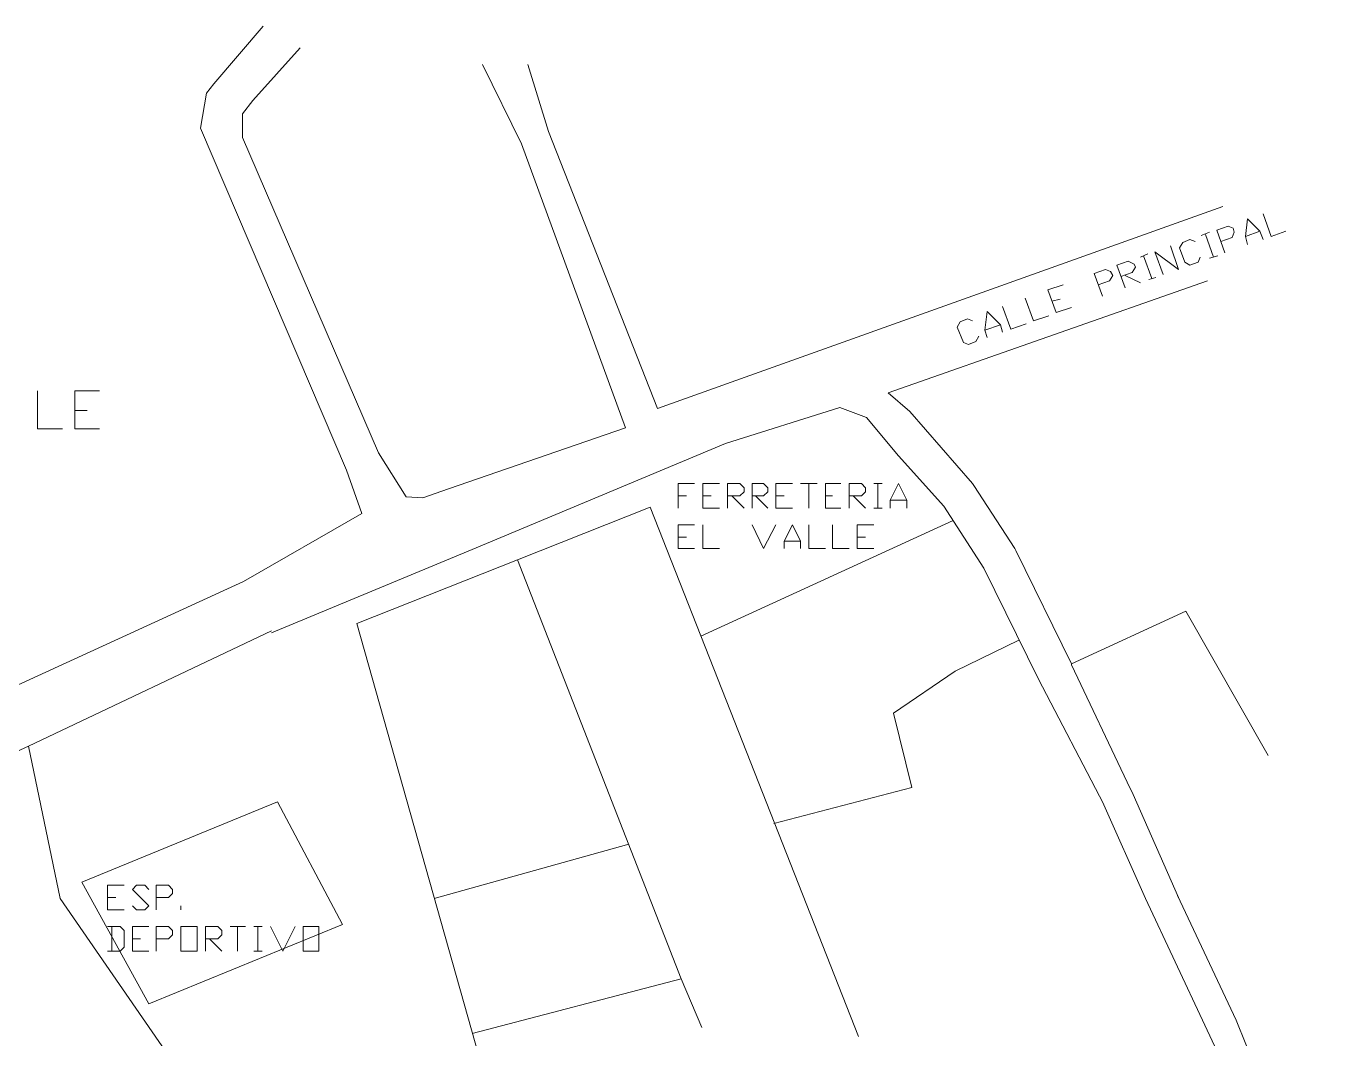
# Model space of a CAD drawing. Header units: millimetres. Extents: x 2364 to 2508, y 1551 to 1771.
# Drawn here: x 2436.08 to 2472.15, y 1635.33 to 1663.09 of the extents above; entities that cross this region are included whole.
import ezdxf

# ---------------------------------------------------------------- set-up
doc = ezdxf.new("R2010")
doc.units = ezdxf.units.MM
for name, color, linetype in [('PDF_0', 7, 'Continuous'), ('PDF_CVL_CUADCON_TIT', 7, 'Continuous'), ('PDF_outline', 7, 'Continuous')]:
    doc.layers.add(name, color=color, linetype=linetype)

msp = doc.modelspace()

# ---------------------------------------------------------------- linework, layer by layer
at = {"layer": 'PDF_0', "lineweight": 50}
msp.add_arc((2440.075, 1664.91), 45.311, 248.6096, 338.6151, dxfattribs=at)
at = {"layer": 'PDF_CVL_CUADCON_TIT', "lineweight": 9}
for points in [[(2445.285, 1649.731), (2444.862, 1650.917), (2440.852, 1660.293), (2441.021, 1661.253), (2441.219, 1661.507), (2442.574, 1663.089)], [(2448.589, 1662.044), (2449.662, 1659.869), (2452.515, 1652.075), (2447.657, 1650.409), (2446.951, 1650.155), (2446.5, 1650.183), (2445.737, 1651.398), (2442.01, 1660.039), (2442.01, 1660.688), (2442.292, 1661.056), (2443.591, 1662.496)], [(2468.894, 1658.147), (2453.39, 1652.612), (2450.397, 1660.208), (2449.832, 1662.044)], [(2469.995, 1657.949), (2470.221, 1657.328), (2470.616, 1657.469)], [(2468.95, 1656.876), (2468.724, 1657.497), (2469.035, 1657.61), (2469.176, 1657.554), (2469.204, 1657.441), (2469.148, 1657.3), (2468.837, 1657.187)], [(2469.571, 1657.102), (2469.515, 1657.328), (2469.571, 1657.808), (2469.91, 1657.469), (2469.995, 1657.243)], [(2468.272, 1656.763), (2468.216, 1656.622), (2467.99, 1656.537), (2467.849, 1656.622), (2467.708, 1657.017), (2467.792, 1657.158), (2467.99, 1657.243), (2468.131, 1657.187)], [(2468.301, 1657.356), (2468.527, 1657.441)], [(2468.414, 1657.384), (2468.64, 1656.763)], [(2469.515, 1657.328), (2469.91, 1657.469)], [(2466.635, 1656.763), (2466.832, 1656.848)], [(2467.256, 1656.283), (2467.03, 1656.904), (2467.679, 1656.424), (2467.453, 1657.074)], [(2466.211, 1655.916), (2465.985, 1656.537), (2466.296, 1656.65), (2466.465, 1656.565), (2466.493, 1656.481), (2466.409, 1656.34), (2466.098, 1656.227)], [(2466.719, 1656.791), (2466.945, 1656.17)], [(2468.527, 1656.735), (2468.752, 1656.791)], [(2462.031, 1650.55), (2460.309, 1652.527), (2459.716, 1653.035), (2468.47, 1656.114)], [(2465.59, 1655.69), (2465.364, 1656.311), (2465.674, 1656.424), (2465.816, 1656.368), (2465.872, 1656.255), (2465.787, 1656.114), (2465.477, 1656.001)], [(2466.211, 1656.255), (2466.635, 1656.057)], [(2466.86, 1656.142), (2467.058, 1656.198)], [(2464.742, 1655.379), (2464.319, 1655.238), (2464.093, 1655.859), (2464.517, 1656.001)], [(2462.85, 1655.408), (2463.076, 1654.786), (2463.5, 1654.928)], [(2463.472, 1655.634), (2463.698, 1655.012), (2464.121, 1655.153)], [(2464.206, 1655.549), (2464.432, 1655.605)], [(2462.201, 1654.589), (2462.116, 1654.447), (2461.918, 1654.363), (2461.777, 1654.419), (2461.608, 1654.843), (2461.693, 1654.984), (2461.89, 1655.069), (2462.031, 1655.012)], [(2462.427, 1654.56), (2462.37, 1654.758), (2462.427, 1655.266), (2462.794, 1654.899), (2462.85, 1654.702)], [(2462.37, 1654.758), (2462.794, 1654.899)], [(2436.39, 1653.092), (2436.39, 1652.047), (2437.068, 1652.047)], [(2438.084, 1652.047), (2437.406, 1652.047), (2437.406, 1653.092), (2438.084, 1653.092)], [(2437.406, 1652.555), (2437.745, 1652.555)], [(2448.307, 1648.743), (2455.254, 1651.652), (2458.389, 1652.64), (2459.123, 1652.358), (2459.998, 1651.313)], [(2453.955, 1649.873), (2453.955, 1650.55), (2454.407, 1650.55)], [(2455.085, 1649.873), (2454.633, 1649.873), (2454.633, 1650.55), (2455.085, 1650.55)], [(2455.31, 1649.873), (2455.31, 1650.55), (2455.649, 1650.55), (2455.762, 1650.437), (2455.762, 1650.324), (2455.649, 1650.212), (2455.31, 1650.212)], [(2455.988, 1649.873), (2455.988, 1650.55), (2456.299, 1650.55), (2456.412, 1650.437), (2456.412, 1650.324), (2456.299, 1650.212), (2455.988, 1650.212)], [(2457.09, 1649.873), (2456.638, 1649.873), (2456.638, 1650.55), (2457.09, 1650.55)], [(2457.315, 1650.55), (2457.767, 1650.55)], [(2457.541, 1650.55), (2457.541, 1649.873)], [(2458.417, 1649.873), (2457.993, 1649.873), (2457.993, 1650.55), (2458.417, 1650.55)], [(2458.643, 1649.873), (2458.643, 1650.55), (2458.982, 1650.55), (2459.095, 1650.437), (2459.095, 1650.324), (2458.982, 1650.212), (2458.643, 1650.212)], [(2459.32, 1650.55), (2459.546, 1650.55)], [(2459.433, 1650.55), (2459.433, 1649.873)], [(2459.772, 1649.873), (2459.772, 1650.099), (2459.998, 1650.55), (2460.224, 1650.099), (2460.224, 1649.873)], [(2453.955, 1650.212), (2454.181, 1650.212)], [(2454.633, 1650.212), (2454.859, 1650.212)], [(2455.423, 1650.212), (2455.762, 1649.873)], [(2456.073, 1650.212), (2456.412, 1649.873)], [(2456.638, 1650.212), (2456.864, 1650.212)], [(2457.993, 1650.212), (2458.191, 1650.212)], [(2458.756, 1650.212), (2459.095, 1649.873)], [(2459.772, 1650.099), (2460.224, 1650.099)], [(2449.55, 1648.461), (2453.192, 1649.901), (2455.395, 1644.309), (2458.897, 1635.386)], [(2459.32, 1649.873), (2459.546, 1649.873)], [(2454.407, 1648.771), (2453.955, 1648.771), (2453.955, 1649.421), (2454.407, 1649.421)], [(2454.576, 1646.371), (2461.495, 1649.534)], [(2454.633, 1649.421), (2454.633, 1648.771), (2455.085, 1648.771)], [(2455.988, 1649.421), (2456.299, 1648.771), (2456.638, 1649.421)], [(2456.864, 1648.771), (2456.864, 1648.969), (2457.09, 1649.421), (2457.315, 1648.969), (2457.315, 1648.771)], [(2457.541, 1649.421), (2457.541, 1648.771), (2457.993, 1648.771)], [(2458.191, 1649.421), (2458.191, 1648.771), (2458.643, 1648.771)], [(2459.32, 1648.771), (2458.869, 1648.771), (2458.869, 1649.421), (2459.32, 1649.421)], [(2453.955, 1649.082), (2454.181, 1649.082)], [(2456.864, 1648.969), (2457.315, 1648.969)], [(2458.869, 1649.082), (2459.095, 1649.082)], [(2454.604, 1635.64), (2454.04, 1636.967), (2449.55, 1648.461), (2445.144, 1646.71), (2449.126, 1632.59)], [(2464.742, 1645.608), (2467.877, 1647.049), (2470.136, 1643.095)], [(2456.581, 1641.231), (2460.365, 1642.22), (2459.857, 1644.253), (2461.551, 1645.411), (2463.302, 1646.258)], [(2440.343, 1634.341), (2442.123, 1632.59), (2440.259, 1629.54), (2437.717, 1630.585), (2440.343, 1634.341), (2437.011, 1639.17), (2436.136, 1643.349), (2432.352, 1641.627), (2427.749, 1639.876)], [(2447.262, 1639.17), (2452.599, 1640.667)], [(2438.762, 1638.859), (2438.31, 1638.859), (2438.31, 1639.537), (2438.762, 1639.537)], [(2438.988, 1638.972), (2439.101, 1638.859), (2439.327, 1638.859), (2439.44, 1638.972), (2438.988, 1639.424), (2439.101, 1639.537), (2439.327, 1639.537), (2439.44, 1639.424)], [(2439.637, 1638.859), (2439.637, 1639.537), (2439.976, 1639.537), (2440.089, 1639.424), (2440.089, 1639.311), (2439.976, 1639.198), (2439.637, 1639.198)], [(2438.31, 1639.198), (2438.536, 1639.198)], [(2440.315, 1638.859), (2440.315, 1638.972)], [(2438.31, 1637.73), (2438.649, 1637.73), (2438.762, 1637.843), (2438.762, 1638.294), (2438.649, 1638.407), (2438.31, 1638.407)], [(2438.423, 1638.407), (2438.423, 1637.73)], [(2439.44, 1637.73), (2438.988, 1637.73), (2438.988, 1638.407), (2439.44, 1638.407)], [(2438.988, 1638.068), (2439.214, 1638.068)], [(2439.637, 1637.73), (2439.637, 1638.407), (2439.976, 1638.407), (2440.089, 1638.294), (2440.089, 1638.181), (2439.976, 1638.068), (2439.637, 1638.068)], [(2440.993, 1637.73), (2440.993, 1638.407), (2441.332, 1638.407), (2441.445, 1638.294), (2441.445, 1638.181), (2441.332, 1638.068), (2440.993, 1638.068)], [(2441.106, 1638.068), (2441.445, 1637.73)], [(2441.671, 1638.407), (2442.094, 1638.407)], [(2441.868, 1638.407), (2441.868, 1637.73)], [(2442.32, 1638.407), (2442.546, 1638.407)], [(2442.433, 1638.407), (2442.433, 1637.73)], [(2442.772, 1638.407), (2443.111, 1637.73), (2443.45, 1638.407)], [(2442.32, 1637.73), (2442.546, 1637.73)], [(2448.307, 1635.47), (2454.04, 1636.967)], [(2469.261, 1635.838), (2470.052, 1633.861)]]:
    msp.add_lwpolyline(points, dxfattribs=at)
for points in [[(2437.604, 1639.622), (2439.44, 1636.289), (2444.749, 1638.464), (2442.97, 1641.824)], [(2440.315, 1637.73), (2440.315, 1638.407), (2440.767, 1638.407), (2440.767, 1637.73)], [(2443.676, 1637.73), (2443.676, 1638.407), (2444.099, 1638.407), (2444.099, 1637.73)]]:
    msp.add_lwpolyline(points, close=True, dxfattribs=at)
at = {"layer": 'PDF_outline', "lineweight": 9}
for points in [[(2465.618, 1641.768), (2463.839, 1645.185), (2462.342, 1648.235), (2461.241, 1649.929), (2459.998, 1651.313)], [(2462.031, 1650.55), (2462.06, 1650.494), (2463.189, 1648.771), (2463.218, 1648.715), (2464.742, 1645.608), (2464.742, 1645.58), (2466.267, 1642.361), (2466.437, 1642.022), (2467.679, 1639.198)], [(2434.95, 1644.62), (2442.038, 1647.868), (2445.285, 1649.731)], [(2448.307, 1648.743), (2442.8, 1646.456)], [(2442.8, 1646.512), (2436.136, 1643.349)], [(2470.023, 1632.223), (2466.776, 1639.17), (2465.59, 1641.824)], [(2467.651, 1639.255), (2469.261, 1635.838)]]:
    msp.add_lwpolyline(points, dxfattribs=at)

doc.saveas('drawing.dxf')
